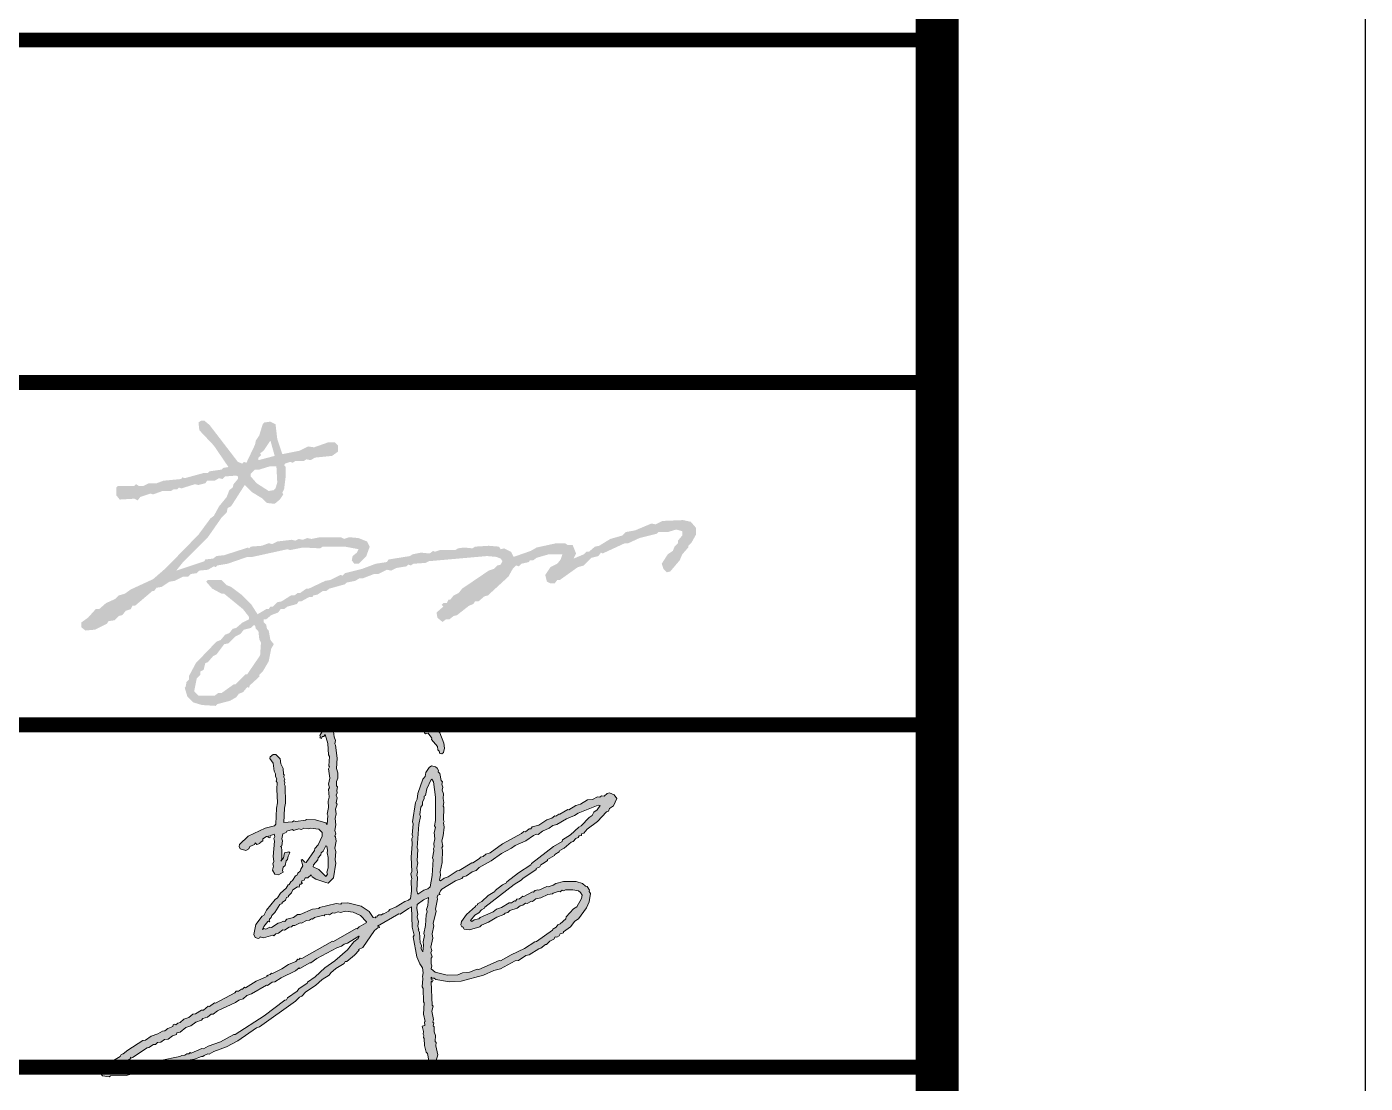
# Model space of a CAD drawing. Extents: x -518115 to 1124316, y -209821 to 1628073.
# Drawn here: x 833858 to 834639, y 924123 to 924740 of the extents above; entities that cross this region are included whole.
import ezdxf

# ---------------------------------------------------------------- set-up
doc = ezdxf.new("R2010")
doc.units = 0
doc.header["$LTSCALE"] = 1000
doc.header["$MEASUREMENT"] = 0
doc.layers.add('yichutu', color=7, linetype='Continuous', true_color=0xffffff, plot=False)
doc.layers.add('图框', color=140, linetype='Continuous')
doc.layers.add('签名', color=7, linetype='Continuous', lineweight=18)

# ---------------------------------------------------------------- blocks, each defined once
blk = doc.blocks.new('yct-841-594-84100-59399.9999999999-100-1000.0')
at = {"layer": 'yichutu', "color": 7, "true_color": 0xffffff}
blk.add_lwpolyline([(0, 0), (0, 59400), (84100, 59400), (84100, 0)], close=True, dxfattribs=at)
blk = doc.blocks.new('A$C72245D93')
at = {"layer": '签名'}
h = blk.add_hatch(color=2, dxfattribs=at)
h.dxf.hatch_style = 1
h.paths.add_polyline_path([(20378.69, -12145.34), (20378.69, -12143.84), (20380.19, -12142.34), (20379.69, -12141.34), (20381.69, -12139.84), (20385.69, -12133.84), (20388.19, -12142.84)], flags=16)
h.paths.add_polyline_path([(20374.19, -12154.84), (20374.19, -12153.34), (20376.69, -12150.84), (20379.19, -12150.84), (20385.69, -12148.84), (20389.19, -12148.84), (20389.69, -12158.34), (20388.69, -12161.84), (20387.69, -12162.84), (20384.69, -12163.34), (20377.69, -12158.84)], flags=16)
h.paths.add_polyline_path([(20341.19, -12280.34), (20342.69, -12272.84), (20344.69, -12270.84), (20344.69, -12268.84), (20346.69, -12267.84), (20347.69, -12263.84), (20349.19, -12263.34), (20352.19, -12259.84), (20354.19, -12258.84), (20358.69, -12252.84), (20361.19, -12252.34), (20365.19, -12248.34), (20368.19, -12246.84), (20370.19, -12244.34), (20374.19, -12243.34), (20375.69, -12241.84), (20376.69, -12241.84), (20377.19, -12243.84), (20378.69, -12245.34), (20379.19, -12249.84), (20380.19, -12251.84), (20379.69, -12259.34), (20372.19, -12270.34), (20371.19, -12270.34), (20365.19, -12276.34), (20364.19, -12276.34), (20357.19, -12281.34), (20355.19, -12281.34), (20353.19, -12282.84), (20343.69, -12282.84)], flags=16)
h.paths.add_polyline_path([(20336.19, -12277.84), (20335.69, -12278.34), (20337.19, -12283.34), (20340.69, -12286.84), (20345.69, -12288.34), (20353.69, -12288.84), (20354.69, -12287.84), (20362.19, -12285.84), (20365.69, -12283.84), (20367.19, -12281.84), (20369.69, -12280.84), (20372.19, -12277.84), (20373.19, -12278.34), (20373.69, -12276.84), (20379.19, -12271.84), (20379.19, -12270.84), (20381.19, -12268.84), (20384.69, -12262.84), (20386.19, -12255.34), (20387.69, -12252.84), (20385.69, -12250.34), (20384.69, -12244.84), (20383.69, -12243.84), (20383.19, -12241.34), (20381.69, -12239.84), (20381.69, -12238.34), (20383.19, -12238.34), (20386.19, -12235.84), (20390.19, -12234.34), (20391.69, -12232.34), (20393.69, -12232.34), (20395.69, -12230.84), (20401.19, -12229.34), (20402.19, -12227.84), (20403.69, -12227.84), (20408.19, -12225.34), (20410.19, -12225.34), (20410.69, -12224.34), (20413.19, -12223.84), (20416.19, -12221.84), (20418.19, -12221.84), (20420.19, -12220.34), (20429.19, -12217.84), (20430.19, -12216.84), (20435.19, -12215.84), (20437.69, -12214.34), (20439.69, -12214.34), (20446.19, -12211.84), (20448.69, -12211.84), (20453.69, -12209.34), (20456.19, -12209.84), (20459.19, -12208.34), (20465.19, -12207.34), (20466.19, -12206.34), (20467.69, -12206.84), (20469.19, -12205.84), (20476.19, -12205.34), (20478.19, -12204.34), (20512.19, -12201.34), (20517.69, -12201.84), (20520.19, -12202.84), (20521.19, -12204.34), (20520.19, -12206.34), (20518.19, -12206.84), (20516.19, -12208.84), (20513.19, -12209.84), (20497.69, -12220.34), (20495.69, -12222.84), (20492.69, -12224.34), (20490.69, -12226.84), (20489.69, -12226.84), (20488.69, -12228.84), (20486.69, -12228.84), (20485.69, -12229.84), (20486.69, -12230.84), (20482.69, -12234.34), (20483.19, -12237.34), (20486.19, -12239.84), (20488.19, -12238.34), (20490.19, -12238.34), (20492.69, -12236.34), (20494.69, -12235.84), (20501.69, -12230.34), (20504.19, -12229.34), (20505.19, -12227.84), (20507.19, -12227.84), (20510.69, -12224.84), (20512.69, -12224.34), (20524.69, -12213.34), (20527.19, -12208.84), (20529.19, -12206.84), (20530.69, -12207.34), (20532.19, -12205.84), (20536.69, -12204.84), (20537.19, -12203.84), (20539.19, -12203.84), (20541.19, -12202.34), (20548.19, -12200.34), (20556.19, -12200.34), (20555.19, -12203.34), (20553.19, -12205.84), (20549.19, -12207.84), (20546.19, -12212.34), (20547.19, -12216.34), (20549.19, -12217.34), (20551.69, -12217.34), (20553.19, -12215.34), (20554.69, -12215.34), (20565.19, -12207.84), (20568.69, -12206.84), (20573.19, -12202.34), (20577.19, -12201.34), (20578.69, -12199.34), (20579.69, -12199.84), (20592.69, -12193.84), (20594.69, -12193.84), (20601.19, -12190.84), (20611.19, -12188.34), (20612.19, -12187.34), (20617.69, -12187.34), (20622.69, -12185.84), (20626.19, -12186.84), (20626.19, -12189.34), (20623.69, -12192.34), (20623.69, -12193.84), (20621.69, -12195.84), (20620.69, -12198.34), (20617.69, -12200.34), (20614.19, -12205.84), (20615.19, -12208.84), (20617.19, -12210.84), (20619.19, -12210.34), (20624.69, -12203.84), (20626.19, -12200.34), (20629.69, -12196.34), (20629.69, -12195.34), (20631.69, -12193.34), (20634.19, -12188.84), (20634.19, -12184.84), (20631.19, -12181.34), (20626.69, -12180.34), (20614.69, -12180.84), (20610.69, -12182.84), (20608.19, -12182.34), (20598.69, -12186.34), (20593.19, -12187.34), (20591.19, -12189.34), (20584.19, -12191.34), (20577.69, -12195.34), (20575.19, -12195.84), (20571.69, -12198.84), (20570.19, -12198.84), (20568.69, -12200.34), (20562.69, -12202.84), (20564.19, -12199.84), (20562.19, -12194.84), (20559.19, -12194.84), (20557.69, -12193.84), (20552.69, -12193.84), (20541.19, -12196.34), (20537.69, -12198.34), (20527.69, -12201.84), (20526.19, -12198.84), (20522.19, -12196.84), (20520.19, -12197.34), (20519.19, -12195.84), (20513.19, -12195.34), (20505.19, -12195.84), (20503.69, -12196.84), (20498.69, -12196.34), (20495.19, -12196.84), (20493.69, -12197.84), (20484.69, -12197.84), (20481.69, -12198.84), (20480.69, -12198.34), (20478.69, -12199.84), (20473.69, -12199.34), (20468.69, -12200.34), (20467.19, -12201.34), (20454.69, -12203.34), (20453.69, -12204.84), (20447.19, -12205.84), (20439.19, -12208.84), (20429.19, -12211.34), (20427.69, -12212.84), (20426.69, -12212.34), (20420.69, -12215.34), (20417.69, -12215.84), (20408.19, -12220.34), (20406.69, -12220.34), (20403.19, -12222.84), (20401.69, -12222.84), (20399.69, -12224.34), (20397.69, -12224.34), (20392.19, -12227.84), (20389.69, -12228.34), (20387.19, -12230.84), (20385.69, -12230.84), (20384.69, -12232.34), (20383.19, -12232.34), (20378.19, -12235.34), (20374.69, -12229.84), (20368.69, -12223.84), (20362.69, -12219.34), (20360.19, -12218.34), (20357.19, -12215.34), (20349.19, -12215.34), (20348.19, -12216.34), (20351.69, -12220.34), (20357.19, -12223.34), (20358.69, -12223.34), (20369.69, -12232.34), (20373.19, -12236.84), (20373.19, -12238.34), (20369.19, -12240.34), (20365.69, -12243.34), (20363.69, -12243.84), (20361.69, -12246.34), (20359.19, -12247.34), (20356.69, -12250.34), (20354.19, -12251.34), (20342.19, -12263.84), (20338.19, -12271.34), (20338.19, -12273.34), (20336.69, -12274.84)])
h.paths.add_polyline_path([(20275.69, -12239.84), (20275.19, -12240.34), (20275.19, -12242.84), (20277.69, -12244.84), (20283.19, -12244.34), (20290.19, -12240.84), (20291.19, -12239.34), (20294.69, -12238.84), (20297.19, -12236.34), (20299.19, -12235.84), (20301.19, -12233.34), (20304.19, -12232.34), (20305.19, -12230.34), (20306.69, -12230.34), (20316.69, -12221.84), (20317.69, -12221.84), (20319.19, -12219.84), (20322.19, -12219.34), (20326.69, -12216.34), (20329.69, -12215.84), (20334.69, -12213.34), (20337.69, -12213.34), (20339.19, -12211.84), (20342.69, -12211.34), (20344.19, -12209.84), (20349.19, -12209.34), (20352.69, -12207.34), (20353.69, -12207.84), (20354.69, -12206.84), (20360.69, -12205.84), (20372.19, -12201.84), (20375.19, -12201.84), (20395.69, -12197.34), (20397.19, -12197.84), (20404.69, -12196.34), (20414.69, -12196.84), (20416.19, -12195.84), (20429.19, -12195.84), (20437.19, -12197.34), (20436.19, -12199.34), (20433.69, -12201.34), (20433.19, -12203.84), (20434.69, -12205.84), (20437.19, -12205.84), (20441.69, -12201.34), (20443.69, -12195.84), (20442.19, -12192.84), (20437.19, -12190.84), (20431.69, -12190.34), (20428.69, -12191.34), (20426.69, -12190.34), (20414.69, -12190.34), (20409.69, -12191.34), (20407.19, -12190.84), (20404.69, -12191.84), (20402.19, -12191.34), (20400.19, -12192.34), (20398.19, -12191.84), (20389.69, -12192.84), (20386.69, -12194.34), (20384.69, -12193.84), (20380.69, -12195.34), (20374.19, -12195.84), (20373.19, -12196.84), (20372.69, -12196.34), (20358.69, -12200.84), (20354.19, -12201.34), (20352.19, -12202.84), (20347.69, -12203.34), (20347.19, -12204.34), (20330.69, -12209.84), (20334.69, -12204.84), (20349.19, -12190.34), (20357.19, -12178.84), (20360.19, -12175.84), (20360.69, -12173.34), (20362.69, -12172.34), (20370.69, -12159.84), (20374.69, -12163.84), (20381.19, -12167.84), (20383.69, -12170.34), (20388.19, -12170.84), (20391.19, -12168.34), (20393.19, -12165.34), (20392.69, -12164.34), (20393.69, -12162.34), (20394.69, -12154.34), (20394.69, -12149.34), (20393.69, -12148.34), (20394.19, -12147.34), (20397.19, -12146.34), (20398.69, -12146.84), (20400.19, -12145.84), (20405.19, -12145.84), (20406.69, -12144.84), (20409.19, -12145.34), (20411.69, -12143.84), (20421.69, -12142.84), (20425.19, -12140.34), (20425.19, -12136.84), (20423.19, -12134.84), (20419.69, -12134.84), (20411.19, -12137.84), (20407.69, -12137.34), (20402.69, -12139.84), (20392.69, -12141.84), (20389.69, -12132.84), (20388.69, -12124.34), (20385.69, -12122.84), (20382.19, -12123.34), (20381.19, -12124.34), (20379.19, -12130.84), (20377.19, -12133.84), (20376.69, -12136.34), (20371.69, -12146.84), (20370.19, -12146.34), (20369.19, -12147.34), (20366.69, -12146.34), (20350.19, -12124.84), (20347.19, -12122.34), (20345.19, -12122.34), (20343.69, -12123.34), (20344.19, -12127.84), (20352.69, -12136.84), (20361.19, -12149.34), (20358.19, -12149.84), (20357.19, -12150.84), (20350.19, -12151.84), (20349.19, -12152.84), (20346.69, -12152.84), (20335.69, -12155.84), (20334.19, -12155.34), (20333.69, -12156.34), (20323.19, -12157.34), (20319.19, -12158.84), (20314.69, -12158.84), (20311.69, -12160.34), (20308.69, -12160.34), (20307.19, -12159.34), (20306.19, -12160.34), (20296.69, -12160.34), (20295.69, -12161.34), (20295.69, -12165.84), (20297.69, -12168.34), (20306.19, -12167.84), (20308.19, -12168.84), (20309.69, -12166.84), (20315.69, -12164.84), (20317.19, -12165.34), (20322.69, -12163.34), (20327.69, -12163.34), (20329.19, -12162.34), (20331.19, -12162.34), (20332.19, -12161.34), (20333.69, -12161.84), (20341.69, -12159.34), (20343.69, -12159.84), (20347.69, -12158.84), (20348.69, -12157.34), (20353.19, -12157.34), (20355.69, -12155.84), (20357.69, -12156.34), (20359.19, -12154.84), (20365.69, -12154.34), (20366.69, -12154.84), (20366.69, -12156.34), (20364.19, -12159.34), (20363.69, -12161.34), (20361.69, -12162.84), (20360.19, -12166.84), (20355.69, -12172.34), (20352.69, -12177.84), (20350.69, -12179.34), (20343.69, -12188.84), (20324.69, -12208.34), (20317.19, -12214.84), (20304.19, -12220.84), (20300.69, -12223.34), (20297.19, -12224.34), (20295.19, -12226.34), (20289.69, -12228.84), (20285.69, -12232.34), (20283.69, -12232.34), (20279.19, -12237.34)])
h = blk.add_hatch(color=2, dxfattribs=at)
h.paths.add_polyline_path([(20423.23, -12364.96), (20423.83, -12363.55), (20423.3, -12361.61), (20423.97, -12358.38), (20423.52, -12354.61), (20424.06, -12351.96), (20423.72, -12349.14), (20424.62, -12346.26), (20424.15, -12345.55), (20424.75, -12342.61), (20424.17, -12340.96), (20424.77, -12339.55), (20424.42, -12338.26), (20424.84, -12336.2), (20424.37, -12335.49), (20424.27, -12333.02), (20424.98, -12331.02), (20425, -12327.96), (20424.31, -12325.37), (20424.63, -12319.31), (20423.72, -12311.78), (20423.26, -12311.07), (20423.68, -12309.01), (20422.87, -12307.01), (20422.3, -12302.3), (20421.6, -12301.23), (20420.13, -12300.93), (20419.9, -12300.58), (20418.72, -12300.34), (20417.6, -12301.33), (20417.3, -12302.8), (20416.29, -12303.21), (20414.46, -12306.2), (20414.92, -12306.91), (20414.51, -12307.44), (20415.62, -12307.97), (20415.86, -12306.8), (20416.81, -12306.68), (20417.64, -12305.63), (20419.32, -12310.87), (20419.52, -12317.35), (20420.22, -12318.41), (20419.72, -12323.82), (20420.19, -12324.53), (20419.66, -12325.64), (20420.39, -12331), (20419.67, -12334.53), (20420.13, -12336.76), (20419.66, -12337.59), (20419.93, -12342.23), (20419.45, -12344.59), (20419.6, -12348.29), (20418.82, -12352.11), (20419.29, -12352.82), (20418.79, -12358.23), (20418.09, -12357.17), (20412.04, -12355.32), (20406.86, -12355.17), (20406.15, -12355.64), (20400.5, -12356.32), (20399.33, -12356.08), (20398.62, -12356.55), (20393.62, -12357.05), (20393.83, -12348.52), (20394.44, -12345.58), (20394.37, -12335.46), (20393.9, -12334.75), (20394.14, -12333.58), (20393.73, -12332.58), (20394.21, -12331.75), (20393.57, -12330.4), (20393.81, -12329.22), (20393.28, -12328.81), (20393.06, -12325.39), (20391.78, -12322.68), (20391.44, -12319.86), (20388.93, -12317.2), (20387.4, -12317.19), (20385.57, -12318.65), (20385.38, -12319.53), (20387.25, -12322.37), (20387.82, -12327.08), (20388.75, -12328.49), (20388.75, -12330.02), (20389.39, -12331.38), (20389.09, -12332.85), (20389.55, -12333.56), (20389.36, -12337.5), (20389.85, -12345.56), (20389.24, -12348.5), (20388.85, -12357.91), (20388.02, -12358.97), (20382.54, -12360.29), (20372.69, -12365.01), (20367.72, -12369.81), (20367.48, -12370.99), (20368.12, -12372.34), (20371.3, -12373.3), (20373.01, -12372.42), (20373.6, -12371.01), (20376.31, -12369.73), (20376.79, -12368.91), (20377.84, -12369.74), (20379.49, -12369.16), (20379.62, -12368.57), (20381.33, -12367.7), (20381.27, -12366.46), (20383.4, -12365.06), (20384.63, -12365.01), (20384.22, -12365.54), (20385.04, -12366.01), (20385.75, -12365.54), (20385.28, -12364.84), (20387.93, -12363.85), (20388.28, -12365.14), (20387.75, -12366.26), (20388.03, -12367.85), (20387.4, -12376.91), (20387.74, -12379.73), (20387.14, -12381.14), (20387.49, -12382.44), (20387.01, -12384.79), (20388.35, -12387.21), (20390.41, -12387.63), (20393.18, -12386.05), (20392.77, -12385.05), (20393.19, -12383), (20394.32, -12382), (20394.86, -12379.36), (20395.63, -12378.59), (20396.05, -12376.54), (20397.06, -12374.6), (20396.53, -12374.19), (20394, -12374.59), (20393.4, -12377.52), (20391.74, -12379.63), (20392.28, -12378.52), (20392.42, -12373.34), (20392.19, -12371.46), (20391.66, -12371.04), (20392.37, -12370.58), (20392.68, -12367.58), (20392.27, -12366.58), (20392.88, -12363.64), (20394.88, -12362.82), (20395.36, -12362), (20398.6, -12361.13), (20399.12, -12361.55), (20402.36, -12360.68), (20403.83, -12360.98), (20405.19, -12360.34), (20408.19, -12360.65), (20408.9, -12360.18), (20413.95, -12360.92), (20416, -12362.87), (20415.88, -12364.98), (20413.61, -12370.03), (20411.66, -12372.08), (20411.42, -12373.26), (20406.62, -12380.24), (20405.74, -12380.06), (20404.22, -12378.52), (20403.57, -12378.69), (20404.67, -12382.29), (20403.37, -12384.16), (20403.13, -12385.34), (20401.65, -12386.57), (20401.05, -12387.98), (20400.41, -12388.15), (20398.63, -12390.85), (20397.57, -12391.55), (20396.62, -12393.19), (20395.97, -12393.36), (20394.96, -12395.3), (20391.59, -12398.28), (20389.81, -12400.98), (20388.4, -12401.92), (20383.42, -12408.25), (20381.88, -12411.3), (20380.88, -12411.71), (20377.15, -12416.45), (20375.94, -12422.33), (20376.81, -12424.04), (20378.52, -12424.7), (20379.52, -12424.29), (20379.64, -12423.7), (20381.64, -12424.42), (20387.18, -12422.8), (20387.7, -12423.21), (20388.89, -12421.92), (20390.48, -12421.64), (20393.02, -12419.71), (20393.9, -12419.89), (20396.73, -12418.02), (20397.97, -12417.97), (20398.73, -12417.21), (20399.97, -12417.15), (20403.04, -12415.64), (20403.92, -12415.82), (20406.69, -12414.24), (20408.58, -12414.02), (20409.64, -12413.32), (20410.23, -12413.44), (20411.35, -12412.44), (20416.18, -12411.29), (20417.06, -12411.47), (20417.48, -12410.94), (20419.42, -12410.42), (20420.24, -12410.9), (20422.01, -12409.73), (20423.19, -12409.97), (20425.19, -12409.16), (20426.66, -12409.46), (20429.55, -12408.82), (20434.02, -12409.43), (20438.24, -12411.22), (20441.75, -12415), (20441.63, -12415.59), (20437.5, -12417.81), (20436.32, -12419.1), (20435.73, -12418.97), (20422.58, -12426.38), (20421.99, -12426.26), (20404, -12436.35), (20403.11, -12436.17), (20402.35, -12436.93), (20401.76, -12436.81), (20400.57, -12438.1), (20396.21, -12439.96), (20392.32, -12442.53), (20386.89, -12445.09), (20386.3, -12444.97), (20385.53, -12445.74), (20384.24, -12446.08), (20384.12, -12446.67), (20383.59, -12446.26), (20383.12, -12447.08), (20377.4, -12449.58), (20371.08, -12453.49), (20370.55, -12453.08), (20369.37, -12454.36), (20368.78, -12454.24), (20367.01, -12455.41), (20365.78, -12455.46), (20364.95, -12456.52), (20353.62, -12462.47), (20353.03, -12462.35), (20350.14, -12464.51), (20349.26, -12464.33), (20346.66, -12466.55), (20345.42, -12466.6), (20341.94, -12468.65), (20340.35, -12468.93), (20338.11, -12470.92), (20335.16, -12471.85), (20332.92, -12473.84), (20331.62, -12474.18), (20330.5, -12475.18), (20329.68, -12474.7), (20328.97, -12475.17), (20328.79, -12476.05), (20325.78, -12477.27), (20323.95, -12478.74), (20322.71, -12478.79), (20319.94, -12480.36), (20315.99, -12481.7), (20312.74, -12484.09), (20311.15, -12484.38), (20302.36, -12489.93), (20299.76, -12492.15), (20298.47, -12492.5), (20297.93, -12493.61), (20294.09, -12495.89), (20293.15, -12496), (20292.2, -12497.64), (20291.62, -12497.52), (20290.67, -12499.17), (20287.06, -12501.8), (20286.64, -12503.85), (20287.64, -12504.98), (20291.52, -12505.47), (20292.23, -12505), (20301.46, -12504.75), (20307.3, -12503.19), (20311, -12503.03), (20314.66, -12501.64), (20315.83, -12501.88), (20323.55, -12500.09), (20326.32, -12500.05), (20328.38, -12498.94), (20333.5, -12497.85), (20338.87, -12495.58), (20341.4, -12495.18), (20345.41, -12493.55), (20346.29, -12493.73), (20347.06, -12492.97), (20349.07, -12492.16), (20349.95, -12492.34), (20352.72, -12490.76), (20360.03, -12487.97), (20366.58, -12484.42), (20377.62, -12476.88), (20379.27, -12476.3), (20400.4, -12461.34), (20402.71, -12459.06), (20404.06, -12458.42), (20406.43, -12455.84), (20412.1, -12452.1), (20415.88, -12448.59), (20420.07, -12446.08), (20420.96, -12444.73), (20423.91, -12442.27), (20428.81, -12439.3), (20429.34, -12438.18), (20430.29, -12438.07), (20434.72, -12434.38), (20437.44, -12431.57), (20437.2, -12431.22), (20439.62, -12429.88), (20446.55, -12419.97), (20448.39, -12418.51), (20449.33, -12418.39), (20449.15, -12417.75), (20448.27, -12417.56), (20460.78, -12410.33), (20461.37, -12410.45), (20466.33, -12407.18), (20468.04, -12406.31), (20468.39, -12418.02), (20469.55, -12422.85), (20469.07, -12423.67), (20471.25, -12435.45), (20472.88, -12439.45), (20474.51, -12441.93), (20474.85, -12444.76), (20474.43, -12446.82), (20474.78, -12448.11), (20474.4, -12452.93), (20474.81, -12453.94), (20475.06, -12461.65), (20475.53, -12462.35), (20475.09, -12469), (20476.07, -12473.18), (20475.71, -12473.42), (20475.88, -12475.59), (20474.29, -12475.88), (20475.15, -12479.12), (20474.85, -12480.59), (20475.32, -12481.3), (20475.08, -12482.47), (20475.55, -12483.18), (20475.64, -12487.18), (20476.68, -12491.07), (20477.45, -12491.84), (20478.13, -12495.96), (20480.54, -12497.68), (20482.43, -12495.92), (20483.38, -12492.75), (20482.35, -12487.33), (20482.42, -12485.51), (20481.95, -12484.8), (20482.03, -12481.45), (20481.27, -12479.15), (20481.23, -12476.38), (20480.76, -12475.68), (20481.06, -12474.21), (20480.59, -12473.5), (20480.9, -12472.03), (20480.04, -12467.26), (20480.64, -12464.32), (20480.17, -12463.61), (20479.59, -12450.02), (20479.71, -12449.43), (20480.18, -12450.14), (20480.71, -12449.02), (20479.6, -12448.49), (20479.55, -12447.25), (20480.01, -12447.96), (20481.25, -12447.91), (20482.3, -12448.74), (20490.3, -12450.07), (20497.13, -12449.63), (20510.09, -12446.17), (20516.16, -12443.43), (20520.05, -12442.39), (20528.66, -12437.73), (20530.55, -12437.5), (20534.8, -12434.7), (20536.74, -12434.18), (20542.35, -12430.73), (20543.64, -12430.39), (20546.24, -12428.16), (20546.83, -12428.28), (20548.78, -12426.23), (20551.14, -12425.19), (20552.03, -12423.84), (20552.91, -12424.02), (20554.33, -12423.08), (20554.86, -12421.97), (20556.81, -12421.45), (20556.93, -12420.86), (20560.88, -12418), (20563.43, -12414.54), (20565.55, -12413.14), (20570.23, -12406.75), (20571.84, -12403.4), (20572.57, -12398.34), (20571.87, -12397.28), (20572.05, -12396.4), (20570.65, -12394.27), (20569.76, -12394.09), (20567.95, -12392.5), (20564.19, -12391.42), (20556.83, -12391.44), (20552.3, -12392.66), (20550.88, -12393.59), (20547.93, -12394.52), (20547.05, -12394.34), (20542.34, -12396.43), (20541.45, -12396.25), (20540.39, -12396.95), (20540.16, -12396.6), (20539.33, -12397.65), (20538.74, -12397.53), (20533.61, -12400.15), (20533.02, -12400.03), (20531.19, -12401.5), (20529.6, -12401.78), (20528.77, -12402.84), (20528.18, -12402.72), (20526.41, -12403.88), (20525.18, -12403.94), (20520.63, -12406.68), (20517.69, -12407.61), (20515.86, -12409.07), (20508.13, -12412.38), (20507.37, -12413.15), (20504.77, -12413.84), (20503.36, -12414.77), (20502.53, -12414.3), (20505.02, -12411.13), (20507.44, -12409.79), (20509.04, -12407.98), (20510.75, -12407.1), (20510.87, -12406.51), (20528, -12393.18), (20532.19, -12390.67), (20533.01, -12389.62), (20540.81, -12384.48), (20540.93, -12383.89), (20542.99, -12382.78), (20543.53, -12381.67), (20545.59, -12380.56), (20547.42, -12379.1), (20547.54, -12378.51), (20551.67, -12376.3), (20551.79, -12375.71), (20554.27, -12374.07), (20554.75, -12373.25), (20557.16, -12371.91), (20561.24, -12368.46), (20562.54, -12368.11), (20564.13, -12366.3), (20565.49, -12365.66), (20565.97, -12364.83), (20567.26, -12364.49), (20567.44, -12363.61), (20568.74, -12363.26), (20570.75, -12360.91), (20576.6, -12356.3), (20582.04, -12350.67), (20583.04, -12350.27), (20583.64, -12348.86), (20586.11, -12347.22), (20587.9, -12342.99), (20586.5, -12340.87), (20583.68, -12339.68), (20582.38, -12340.03), (20580.55, -12341.49), (20579.02, -12341.48), (20577.96, -12342.18), (20576.79, -12341.94), (20573.72, -12343.46), (20570.89, -12343.79), (20566.7, -12346.3), (20564.11, -12347), (20559.92, -12349.51), (20559.33, -12349.39), (20554.79, -12352.13), (20554.2, -12352.01), (20552.43, -12353.18), (20551.84, -12353.06), (20550.01, -12354.52), (20547.07, -12355.45), (20542.46, -12358.48), (20538.57, -12359.52), (20537.75, -12360.58), (20536.8, -12360.69), (20534.62, -12362.39), (20533.74, -12362.21), (20532.26, -12363.43), (20521.23, -12369.44), (20514.02, -12374.7), (20511.43, -12375.39), (20509.9, -12376.92), (20508.31, -12377.2), (20507.83, -12378.02), (20503.93, -12380.59), (20503.35, -12380.47), (20495.97, -12385.08), (20494.73, -12385.14), (20489.42, -12388.64), (20487.12, -12389.4), (20484.94, -12391.09), (20484.41, -12390.68), (20485.01, -12387.74), (20484.79, -12385.85), (20485.93, -12380.27), (20486.2, -12372.98), (20485.86, -12371.68), (20486.33, -12370.86), (20485.76, -12367.68), (20486.66, -12364.8), (20487.09, -12359.68), (20486.69, -12357.15), (20487.17, -12356.33), (20486.7, -12355.62), (20487.03, -12348.03), (20486.56, -12347.33), (20486.99, -12345.27), (20486.53, -12343.03), (20486.77, -12340.32), (20486.02, -12338.03), (20486.38, -12336.26), (20485.8, -12334.61), (20486.1, -12333.14), (20485.34, -12332.38), (20484.66, -12328.25), (20483.6, -12327.42), (20483.78, -12326.54), (20483.14, -12325.19), (20482.09, -12324.36), (20479.74, -12323.88), (20478.32, -12324.81), (20476.48, -12327.8), (20476, -12330.15), (20474.76, -12331.74), (20471.83, -12340.02), (20471.46, -12343.31), (20470.45, -12345.25), (20468.75, -12356.53), (20469.1, -12357.83), (20468.42, -12364.12), (20468.83, -12365.12), (20468.29, -12366.24), (20468.51, -12369.65), (20467.89, -12377.18), (20468.32, -12385.54), (20467.72, -12386.95), (20468.35, -12389.83), (20467.88, -12390.65), (20468.08, -12397.13), (20467.53, -12401.3), (20466.41, -12402.3), (20464.11, -12403.05), (20459.15, -12406.32), (20455.5, -12407.72), (20454.67, -12408.77), (20451.9, -12410.35), (20451.31, -12410.23), (20450.54, -12410.99), (20449.01, -12410.98), (20447.95, -12411.68), (20447.83, -12412.27), (20447.24, -12412.15), (20446.83, -12412.67), (20445.65, -12412.43), (20443.31, -12408.89), (20438.74, -12405.81), (20430.87, -12403.89), (20427.16, -12404.05), (20426.74, -12404.57), (20424.04, -12404.33), (20414.38, -12406.63), (20413.96, -12407.16), (20410.2, -12407.61), (20403.12, -12410.76), (20401.59, -12410.75), (20399.11, -12412.38), (20395.22, -12413.42), (20394.04, -12414.71), (20393.16, -12414.53), (20391.74, -12415.47), (20390.15, -12415.75), (20386.26, -12418.32), (20385.37, -12418.14), (20383.02, -12419.19), (20381.84, -12418.95), (20381.13, -12419.41), (20381.79, -12417.71), (20384.21, -12414.84), (20385.39, -12415.08), (20384.92, -12414.37), (20385.1, -12413.49), (20386.23, -12412.5), (20386.47, -12411.32), (20388.36, -12409.57), (20391.15, -12404.93), (20392.5, -12404.29), (20392.62, -12403.7), (20394.45, -12402.24), (20395.05, -12400.83), (20396.35, -12400.48), (20396.17, -12399.84), (20398.06, -12398.08), (20398.72, -12396.38), (20401.55, -12394.51), (20402.43, -12394.69), (20402.8, -12392.93), (20403.38, -12393.05), (20404.45, -12392.35), (20403.92, -12391.93), (20404.1, -12391.05), (20405.39, -12390.7), (20405.99, -12389.29), (20407.52, -12389.3), (20409.41, -12387.55), (20410.11, -12388.61), (20412.28, -12389.97), (20417.98, -12392.06), (20419.45, -12392.36), (20422.52, -12389.32), (20423.98, -12380.73), (20423.46, -12378.79), (20423.83, -12373.97), (20423.31, -12372.02), (20424.16, -12367.91), (20423.76, -12365.38)])
h.paths.add_polyline_path([(20418.67, -12370.76), (20419.07, -12373.3), (20418.77, -12374.77), (20419.46, -12377.36), (20419.43, -12383.48), (20418.6, -12386.06), (20419, -12387.06), (20418.11, -12388.41), (20414.01, -12384.51), (20410.67, -12382.9), (20410.91, -12381.73), (20413.34, -12378.86), (20413.58, -12377.68), (20415.18, -12375.87), (20415.42, -12374.69), (20416.54, -12373.7), (20418.08, -12370.64)], flags=16)
h.paths.add_polyline_path([(20472.39, -12358.2), (20473.35, -12353.5), (20473.01, -12352.2), (20473.56, -12348.03), (20474.45, -12346.68), (20474.51, -12344.85), (20475.46, -12343.21), (20475.47, -12341.68), (20476.18, -12341.21), (20476.96, -12337.39), (20479.87, -12331.34), (20480.87, -12333.29), (20482.12, -12342.13), (20482.05, -12355.89), (20481.45, -12358.83), (20482.15, -12359.89), (20481.25, -12362.77), (20481.7, -12366.54), (20481.16, -12369.19), (20481.33, -12371.36), (20480.85, -12372.18), (20481.2, -12373.48), (20480.36, -12377.6), (20480.76, -12378.6), (20480.07, -12387.95), (20479.04, -12394.47), (20477.56, -12395.7), (20475.26, -12396.46), (20471.72, -12398.79), (20471.2, -12396.85), (20471.59, -12388.97), (20471.19, -12387.96), (20471.61, -12385.91), (20471.15, -12383.67), (20471.81, -12380.44), (20471.4, -12379.43), (20471.85, -12372.79), (20471.44, -12371.79)], flags=16)
h.paths.add_polyline_path([(20437.3, -12423.28), (20437.6, -12423.34), (20437, -12424.75), (20434.46, -12426.68), (20430.73, -12431.42), (20423.29, -12437.86), (20417.56, -12441.89), (20411.89, -12447.16), (20407.28, -12450.2), (20407.16, -12450.78), (20402.2, -12454.05), (20401.31, -12455.4), (20395.59, -12459.43), (20395.05, -12460.55), (20394.11, -12460.66), (20382.12, -12469.84), (20365.18, -12480.76), (20364.24, -12480.87), (20356.63, -12485.13), (20349.38, -12487.63), (20346.61, -12489.2), (20345.73, -12489.02), (20339.36, -12491.7), (20338.83, -12491.28), (20338.06, -12492.04), (20336.83, -12492.1), (20335.77, -12492.8), (20333.88, -12493.02), (20332.82, -12493.72), (20321.34, -12495.96), (20315.8, -12497.58), (20314.92, -12497.4), (20312.62, -12498.16), (20312.38, -12497.8), (20310.97, -12498.74), (20308.56, -12498.55), (20306.61, -12499.07), (20305.84, -12499.83), (20304.67, -12499.59), (20301.13, -12500.39), (20297.49, -12500.26), (20297.79, -12498.79), (20304.1, -12494.88), (20303.99, -12493.94), (20305.16, -12494.18), (20313.66, -12488.57), (20314.61, -12488.46), (20317.44, -12486.59), (20318.67, -12486.54), (20319.8, -12485.54), (20321.68, -12485.31), (20323.87, -12483.62), (20326.04, -12483.45), (20328.58, -12481.52), (20330.88, -12480.77), (20331.06, -12479.89), (20333.01, -12479.37), (20336.31, -12476.68), (20339.26, -12475.75), (20342.15, -12473.59), (20345.45, -12472.43), (20346.28, -12471.37), (20348.88, -12470.68), (20351.06, -12468.98), (20352.3, -12468.93), (20354.84, -12467), (20365.33, -12462.11), (20367.16, -12460.65), (20369.76, -12459.96), (20372, -12457.97), (20374.65, -12456.98), (20383.33, -12452.02), (20383.91, -12452.14), (20386.75, -12450.27), (20388.34, -12449.99), (20391.88, -12447.65), (20400.37, -12443.57), (20402.56, -12441.88), (20402.79, -12442.23), (20408.69, -12438.85), (20409.28, -12438.97), (20412.88, -12436.34), (20424.56, -12430.16), (20427.21, -12429.17), (20428.69, -12427.94), (20430.63, -12427.42)], flags=16)
h.paths.add_polyline_path([(20471.4, -12404.85), (20475, -12402.22), (20477.71, -12400.94), (20478.07, -12400.71), (20477.69, -12405.53), (20476.91, -12407.82), (20477.26, -12409.12), (20476.61, -12410.82), (20476.22, -12417.17), (20475.26, -12421.87), (20475.66, -12422.88), (20474.88, -12426.7), (20475.11, -12428.58), (20474.62, -12432.46), (20473.74, -12430.75), (20473.87, -12428.63), (20473.23, -12427.28), (20472.67, -12421.04), (20472.03, -12419.68), (20472.39, -12419.45), (20471.87, -12417.5), (20472.11, -12414.8), (20471.42, -12412.21), (20471.78, -12410.44), (20471.21, -12407.26)], flags=16)
h.paths.add_polyline_path([(20483.54, -12399.38), (20484.84, -12399.03), (20484.31, -12398.62), (20484.97, -12396.92), (20485.8, -12395.86), (20493.82, -12391.08), (20497.48, -12389.68), (20498.31, -12388.63), (20500.25, -12388.11), (20503.5, -12385.71), (20505.8, -12384.96), (20507.69, -12383.2), (20514.59, -12379.41), (20520.67, -12375.14), (20526.51, -12372.05), (20528.7, -12370.36), (20534.77, -12367.62), (20539.37, -12364.59), (20541.08, -12363.71), (20541.97, -12363.89), (20544.5, -12361.96), (20548.51, -12360.34), (20550.7, -12358.64), (20552.94, -12358.18), (20558.54, -12354.74), (20563.2, -12352.94), (20565.32, -12351.53), (20577, -12346.88), (20578.17, -12347.12), (20576.45, -12349.53), (20574.62, -12350.99), (20573.61, -12352.93), (20571.84, -12354.1), (20567.17, -12358.96), (20565.81, -12359.6), (20560.91, -12364.1), (20556.31, -12367.14), (20556.12, -12368.02), (20550.93, -12370.94), (20538.18, -12380.88), (20537.7, -12381.7), (20530.62, -12386.37), (20523.71, -12391.69), (20523.59, -12392.28), (20521.23, -12393.33), (20516.86, -12396.72), (20516.74, -12397.31), (20512.9, -12399.58), (20509.12, -12403.09), (20506.7, -12404.44), (20506.58, -12405.02), (20505.58, -12405.43), (20505.46, -12406.02), (20500.2, -12410.76), (20497.24, -12414.74), (20496.82, -12416.8), (20497.52, -12417.86), (20498.1, -12417.98), (20498.74, -12419.34), (20502.04, -12419.71), (20507.93, -12417.86), (20509.05, -12416.86), (20513.06, -12415.23), (20517.96, -12412.26), (20521.97, -12410.63), (20522.74, -12409.87), (20524.33, -12409.58), (20525.51, -12408.29), (20529.75, -12407.02), (20531.58, -12405.56), (20533.17, -12405.27), (20534.65, -12404.04), (20535.53, -12404.22), (20538.24, -12402.94), (20538.83, -12403.06), (20540.66, -12401.6), (20543.55, -12400.97), (20547.62, -12399.05), (20550.44, -12398.71), (20550.86, -12398.18), (20553.8, -12397.25), (20554.98, -12397.49), (20556.1, -12396.5), (20556.92, -12396.97), (20557.99, -12396.27), (20562.28, -12396.23), (20565.51, -12396.9), (20566.86, -12397.79), (20567.74, -12399.5), (20567.38, -12401.26), (20564.53, -12406.19), (20562.76, -12407.36), (20558.44, -12411.98), (20558.2, -12413.16), (20554.83, -12416.14), (20553.47, -12416.78), (20552.59, -12418.13), (20550.52, -12419.24), (20550.4, -12419.83), (20541.07, -12426.49), (20540.13, -12426.6), (20534.11, -12430.57), (20526.33, -12434.18), (20520.07, -12437.8), (20519.19, -12437.62), (20507.4, -12442.86), (20506.52, -12442.68), (20501.86, -12444.48), (20497.8, -12444.87), (20495.14, -12445.86), (20488.97, -12446.12), (20481.97, -12444.38), (20479.63, -12442.37), (20479.99, -12440.61), (20479.58, -12439.6), (20479.66, -12436.25), (20480.13, -12435.43), (20479.38, -12433.13), (20479.97, -12431.72), (20479.45, -12429.78), (20480.54, -12424.49), (20480.14, -12421.96), (20481.1, -12417.25), (20480.76, -12415.96), (20482.56, -12408.67), (20482.15, -12407.67), (20483.36, -12401.79), (20483.01, -12400.5)], flags=16)
blk.add_hatch(color=2, dxfattribs=at).paths.add_polyline_path([(20478.91, -12301.04), (20477.84, -12301.74), (20477.66, -12302.63), (20476.01, -12303.21), (20475.71, -12304.68), (20476.24, -12305.09), (20477.83, -12304.8), (20479.99, -12307.7), (20479.81, -12308.58), (20483.26, -12312.66), (20483.49, -12314.54), (20484.25, -12315.31), (20484.6, -12316.6), (20485.77, -12316.84), (20486.83, -12316.14), (20487.38, -12313.5), (20487.04, -12310.67), (20484.6, -12304.66), (20481.84, -12301.65)])
at = {"layer": '图框'}
blk.add_lwpolyline([(0, 0), (21025, 0), (21025, -14850), (0, -14850)], close=True, dxfattribs=at)
blk.add_lwpolyline([(0, 0), (21025, 0), (21025, -14850), (0, -14850)], close=True, dxfattribs=at)
at = {"layer": '图框', "const_width": 25}
blk.add_lwpolyline([(20775, -14600), (20775, -250), (625, -250), (625, -14600)], close=True, dxfattribs=at)
at = {"layer": '图框', "const_width": 8.75}
for points in [[(19026.23, -11899.92), (20776.23, -11899.92)], [(19026.23, -12099.92), (20776.23, -12099.92)], [(19026.23, -12299.92), (20776.23, -12299.92)], [(19026.23, -12499.92), (20776.23, -12499.92)]]:
    blk.add_lwpolyline(points, dxfattribs=at)
at = {"layer": '签名', "color": 2, "elevation": 3004800}
for points in [[(20420.13, -12300.93), (20419.9, -12300.58), (20418.72, -12300.34), (20417.6, -12301.33), (20417.3, -12302.8), (20416.29, -12303.21), (20414.46, -12306.2), (20414.92, -12306.91), (20414.51, -12307.44), (20415.62, -12307.97), (20415.86, -12306.8), (20416.81, -12306.68), (20417.64, -12305.63), (20419.32, -12310.87), (20419.52, -12317.35), (20420.22, -12318.41), (20419.72, -12323.82), (20420.19, -12324.53), (20419.66, -12325.64), (20420.39, -12331), (20419.67, -12334.53), (20420.13, -12336.76), (20419.66, -12337.59), (20419.93, -12342.23), (20419.45, -12344.59), (20419.6, -12348.29), (20418.82, -12352.11), (20419.29, -12352.82), (20418.79, -12358.23), (20418.09, -12357.17), (20412.04, -12355.32), (20406.86, -12355.17), (20406.15, -12355.64), (20400.5, -12356.32), (20399.33, -12356.08), (20398.62, -12356.55), (20393.62, -12357.05), (20393.83, -12348.52), (20394.44, -12345.58), (20394.37, -12335.46), (20393.9, -12334.75), (20394.14, -12333.58), (20393.73, -12332.58), (20394.21, -12331.75), (20393.57, -12330.4), (20393.81, -12329.22), (20393.28, -12328.81), (20393.06, -12325.39), (20391.78, -12322.68), (20391.44, -12319.86), (20388.93, -12317.2), (20387.4, -12317.19), (20385.57, -12318.65), (20385.38, -12319.53), (20387.25, -12322.37), (20387.82, -12327.08), (20388.75, -12328.49), (20388.75, -12330.02), (20389.39, -12331.38), (20389.09, -12332.85), (20389.55, -12333.56), (20389.36, -12337.5), (20389.85, -12345.56), (20389.24, -12348.5), (20388.85, -12357.91), (20388.02, -12358.97), (20382.54, -12360.29), (20372.69, -12365.01), (20367.72, -12369.81), (20367.48, -12370.99), (20368.12, -12372.34), (20371.3, -12373.3), (20373.01, -12372.42), (20373.6, -12371.01), (20376.31, -12369.73), (20376.79, -12368.91), (20377.84, -12369.74), (20379.49, -12369.16), (20379.62, -12368.57), (20381.33, -12367.7), (20381.27, -12366.46), (20383.4, -12365.06), (20384.63, -12365.01), (20384.22, -12365.54), (20385.04, -12366.01), (20385.75, -12365.54), (20385.28, -12364.84), (20387.93, -12363.85), (20388.28, -12365.14), (20387.75, -12366.26), (20388.03, -12367.85), (20387.4, -12376.91), (20387.74, -12379.73), (20387.14, -12381.14), (20387.49, -12382.44), (20387.01, -12384.79), (20388.35, -12387.21), (20390.41, -12387.63), (20393.18, -12386.05), (20392.77, -12385.05), (20393.19, -12383), (20394.32, -12382), (20394.86, -12379.36), (20395.63, -12378.59), (20396.05, -12376.54), (20397.06, -12374.6), (20396.53, -12374.19), (20394, -12374.59), (20393.4, -12377.52), (20391.74, -12379.63), (20392.28, -12378.52), (20392.42, -12373.34), (20392.19, -12371.46), (20391.66, -12371.04), (20392.37, -12370.58), (20392.68, -12367.58), (20392.27, -12366.58), (20392.88, -12363.64), (20394.88, -12362.82), (20395.36, -12362), (20398.6, -12361.13), (20399.12, -12361.55), (20402.36, -12360.68), (20403.83, -12360.98), (20405.19, -12360.34), (20408.19, -12360.65), (20408.9, -12360.18), (20413.95, -12360.92), (20416, -12362.87), (20415.88, -12364.98), (20413.61, -12370.03), (20411.66, -12372.08), (20411.42, -12373.26), (20406.62, -12380.24), (20405.74, -12380.06), (20404.22, -12378.52), (20403.57, -12378.69), (20404.67, -12382.29), (20403.37, -12384.16), (20403.13, -12385.34), (20401.65, -12386.57), (20401.05, -12387.98), (20400.41, -12388.15), (20398.63, -12390.85), (20397.57, -12391.55), (20396.62, -12393.19), (20395.97, -12393.36), (20394.96, -12395.3), (20391.59, -12398.28), (20389.81, -12400.98), (20388.4, -12401.92), (20383.42, -12408.25), (20381.88, -12411.3), (20380.88, -12411.71), (20377.15, -12416.45), (20375.94, -12422.33), (20376.81, -12424.04), (20378.52, -12424.7), (20379.52, -12424.29), (20379.64, -12423.7), (20381.64, -12424.42), (20387.18, -12422.8), (20387.7, -12423.21), (20388.89, -12421.92), (20390.48, -12421.64), (20393.02, -12419.71), (20393.9, -12419.89), (20396.73, -12418.02), (20397.97, -12417.97), (20398.73, -12417.21), (20399.97, -12417.15), (20403.04, -12415.64), (20403.92, -12415.82), (20406.69, -12414.24), (20408.58, -12414.02), (20409.64, -12413.32), (20410.23, -12413.44), (20411.35, -12412.44), (20416.18, -12411.29), (20417.06, -12411.47), (20417.48, -12410.94), (20419.42, -12410.42), (20420.24, -12410.9), (20422.01, -12409.73), (20423.19, -12409.97), (20425.19, -12409.16), (20426.66, -12409.46), (20429.55, -12408.82), (20434.02, -12409.43), (20438.24, -12411.22), (20441.75, -12415), (20441.63, -12415.59), (20437.5, -12417.81), (20436.32, -12419.1), (20435.73, -12418.97), (20422.58, -12426.38), (20421.99, -12426.26), (20404, -12436.35), (20403.11, -12436.17), (20402.35, -12436.93), (20401.76, -12436.81), (20400.57, -12438.1), (20396.21, -12439.96), (20392.32, -12442.53), (20386.89, -12445.09), (20386.3, -12444.97), (20385.53, -12445.74), (20384.24, -12446.08), (20384.12, -12446.67), (20383.59, -12446.26), (20383.12, -12447.08), (20377.4, -12449.58), (20371.08, -12453.49), (20370.55, -12453.08), (20369.37, -12454.36), (20368.78, -12454.24), (20367.01, -12455.41), (20365.78, -12455.46), (20364.95, -12456.52), (20353.62, -12462.47), (20353.03, -12462.35), (20350.14, -12464.51), (20349.26, -12464.33), (20346.66, -12466.55), (20345.42, -12466.6), (20341.94, -12468.65), (20340.35, -12468.93), (20338.11, -12470.92), (20335.16, -12471.85), (20332.92, -12473.84), (20331.62, -12474.18), (20330.5, -12475.18), (20329.68, -12474.7), (20328.97, -12475.17), (20328.79, -12476.05), (20325.78, -12477.27), (20323.95, -12478.74), (20322.71, -12478.79), (20319.94, -12480.36), (20315.99, -12481.7), (20312.74, -12484.09), (20311.15, -12484.38), (20302.36, -12489.93), (20299.76, -12492.15), (20298.47, -12492.5), (20297.93, -12493.61), (20294.09, -12495.89), (20293.15, -12496), (20292.2, -12497.64), (20291.62, -12497.52), (20290.67, -12499.17), (20287.06, -12501.8), (20286.64, -12503.85), (20287.64, -12504.98), (20291.52, -12505.47), (20292.23, -12505), (20301.46, -12504.75), (20307.3, -12503.19), (20311, -12503.03), (20314.66, -12501.64), (20315.83, -12501.88), (20323.55, -12500.09), (20326.32, -12500.05), (20328.38, -12498.94), (20333.5, -12497.85), (20338.87, -12495.58), (20341.4, -12495.18), (20345.41, -12493.55), (20346.29, -12493.73), (20347.06, -12492.97), (20349.07, -12492.16), (20349.95, -12492.34), (20352.72, -12490.76), (20360.03, -12487.97), (20366.58, -12484.42), (20377.62, -12476.88), (20379.27, -12476.3), (20400.4, -12461.34), (20402.71, -12459.06), (20404.06, -12458.42), (20406.43, -12455.84), (20412.1, -12452.1), (20415.88, -12448.59), (20420.07, -12446.08), (20420.96, -12444.73), (20423.91, -12442.27), (20428.81, -12439.3), (20429.34, -12438.18), (20430.29, -12438.07), (20434.72, -12434.38), (20437.44, -12431.57), (20437.2, -12431.22), (20439.62, -12429.88), (20446.55, -12419.97), (20448.39, -12418.51), (20449.33, -12418.39), (20449.15, -12417.75), (20448.27, -12417.56), (20460.78, -12410.33), (20461.37, -12410.45), (20466.33, -12407.18), (20468.04, -12406.31), (20468.39, -12418.02), (20469.55, -12422.85), (20469.07, -12423.67), (20471.25, -12435.45), (20472.88, -12439.45), (20474.51, -12441.93), (20474.85, -12444.76), (20474.43, -12446.82), (20474.78, -12448.11), (20474.4, -12452.93), (20474.81, -12453.94), (20475.06, -12461.65), (20475.53, -12462.35), (20475.09, -12469), (20476.07, -12473.18), (20475.71, -12473.42), (20475.88, -12475.59), (20474.29, -12475.88), (20475.15, -12479.12), (20474.85, -12480.59), (20475.32, -12481.3), (20475.08, -12482.47), (20475.55, -12483.18), (20475.64, -12487.18), (20476.68, -12491.07), (20477.45, -12491.84), (20478.13, -12495.96), (20480.54, -12497.68), (20482.43, -12495.92), (20483.38, -12492.75), (20482.35, -12487.33), (20482.42, -12485.51), (20481.95, -12484.8), (20482.03, -12481.45), (20481.27, -12479.15), (20481.23, -12476.38), (20480.76, -12475.68), (20481.06, -12474.21), (20480.59, -12473.5), (20480.9, -12472.03), (20480.04, -12467.26), (20480.64, -12464.32), (20480.17, -12463.61), (20479.59, -12450.02), (20479.71, -12449.43), (20480.18, -12450.14), (20480.71, -12449.02), (20479.6, -12448.49), (20479.55, -12447.25), (20480.01, -12447.96), (20481.25, -12447.91), (20482.3, -12448.74), (20490.3, -12450.07), (20497.13, -12449.63), (20510.09, -12446.17), (20516.16, -12443.43), (20520.05, -12442.39), (20528.66, -12437.73), (20530.55, -12437.5), (20534.8, -12434.7), (20536.74, -12434.18), (20542.35, -12430.73), (20543.64, -12430.39), (20546.24, -12428.16), (20546.83, -12428.28), (20548.78, -12426.23), (20551.14, -12425.19), (20552.03, -12423.84), (20552.91, -12424.02), (20554.33, -12423.08), (20554.86, -12421.97), (20556.81, -12421.45), (20556.93, -12420.86), (20560.88, -12418), (20563.43, -12414.54), (20565.55, -12413.14), (20570.23, -12406.75), (20571.84, -12403.4), (20572.57, -12398.34), (20571.87, -12397.28), (20572.05, -12396.4), (20570.65, -12394.27), (20569.76, -12394.09), (20567.95, -12392.5), (20564.19, -12391.42), (20556.83, -12391.44), (20552.3, -12392.66), (20550.88, -12393.59), (20547.93, -12394.52), (20547.05, -12394.34), (20542.34, -12396.43), (20541.45, -12396.25), (20540.39, -12396.95), (20540.16, -12396.6), (20539.33, -12397.65), (20538.74, -12397.53), (20533.61, -12400.15), (20533.02, -12400.03), (20531.19, -12401.5), (20529.6, -12401.78), (20528.77, -12402.84), (20528.18, -12402.72), (20526.41, -12403.88), (20525.18, -12403.94), (20520.63, -12406.68), (20517.69, -12407.61), (20515.86, -12409.07), (20508.13, -12412.38), (20507.37, -12413.15), (20504.77, -12413.84), (20503.36, -12414.77), (20502.53, -12414.3), (20505.02, -12411.13), (20507.44, -12409.79), (20509.04, -12407.98), (20510.75, -12407.1), (20510.87, -12406.51), (20528, -12393.18), (20532.19, -12390.67), (20533.01, -12389.62), (20540.81, -12384.48), (20540.93, -12383.89), (20542.99, -12382.78), (20543.53, -12381.67), (20545.59, -12380.56), (20547.42, -12379.1), (20547.54, -12378.51), (20551.67, -12376.3), (20551.79, -12375.71), (20554.27, -12374.07), (20554.75, -12373.25), (20557.16, -12371.91), (20561.24, -12368.46), (20562.54, -12368.11), (20564.13, -12366.3), (20565.49, -12365.66), (20565.97, -12364.83), (20567.26, -12364.49), (20567.44, -12363.61), (20568.74, -12363.26), (20570.75, -12360.91), (20576.6, -12356.3), (20582.04, -12350.67), (20583.04, -12350.27), (20583.64, -12348.86), (20586.11, -12347.22), (20587.9, -12342.99), (20586.5, -12340.87), (20583.68, -12339.68), (20582.38, -12340.03), (20580.55, -12341.49), (20579.02, -12341.48), (20577.96, -12342.18), (20576.79, -12341.94), (20573.72, -12343.46), (20570.89, -12343.79), (20566.7, -12346.3), (20564.11, -12347), (20559.92, -12349.51), (20559.33, -12349.39), (20554.79, -12352.13), (20554.2, -12352.01), (20552.43, -12353.18), (20551.84, -12353.06), (20550.01, -12354.52), (20547.07, -12355.45), (20542.46, -12358.48), (20538.57, -12359.52), (20537.75, -12360.58), (20536.8, -12360.69), (20534.62, -12362.39), (20533.74, -12362.21), (20532.26, -12363.43), (20521.23, -12369.44), (20514.02, -12374.7), (20511.43, -12375.39), (20509.9, -12376.92), (20508.31, -12377.2), (20507.83, -12378.02), (20503.93, -12380.59), (20503.35, -12380.47), (20495.97, -12385.08), (20494.73, -12385.14), (20489.42, -12388.64), (20487.12, -12389.4), (20484.94, -12391.09), (20484.41, -12390.68), (20485.01, -12387.74), (20484.79, -12385.85), (20485.93, -12380.27), (20486.2, -12372.98), (20485.86, -12371.68), (20486.33, -12370.86), (20485.76, -12367.68), (20486.66, -12364.8), (20487.09, -12359.68), (20486.69, -12357.15), (20487.17, -12356.33), (20486.7, -12355.62), (20487.03, -12348.03), (20486.56, -12347.33), (20486.99, -12345.27), (20486.53, -12343.03), (20486.77, -12340.32), (20486.02, -12338.03), (20486.38, -12336.26), (20485.8, -12334.61), (20486.1, -12333.14), (20485.34, -12332.38), (20484.66, -12328.25), (20483.6, -12327.42), (20483.78, -12326.54), (20483.14, -12325.19), (20482.09, -12324.36), (20479.74, -12323.88), (20478.32, -12324.81), (20476.48, -12327.8), (20476, -12330.15), (20474.76, -12331.74), (20471.83, -12340.02), (20471.46, -12343.31), (20470.45, -12345.25), (20468.75, -12356.53), (20469.1, -12357.83), (20468.42, -12364.12), (20468.83, -12365.12), (20468.29, -12366.24), (20468.51, -12369.65), (20467.89, -12377.18), (20468.32, -12385.54), (20467.72, -12386.95), (20468.35, -12389.83), (20467.88, -12390.65), (20468.08, -12397.13), (20467.53, -12401.3), (20466.41, -12402.3), (20464.11, -12403.05), (20459.15, -12406.32), (20455.5, -12407.72), (20454.67, -12408.77), (20451.9, -12410.35), (20451.31, -12410.23), (20450.54, -12410.99), (20449.01, -12410.98), (20447.95, -12411.68), (20447.83, -12412.27), (20447.24, -12412.15), (20446.83, -12412.67), (20445.65, -12412.43), (20443.31, -12408.89), (20438.74, -12405.81), (20430.87, -12403.89), (20427.16, -12404.05), (20426.74, -12404.57), (20424.04, -12404.33), (20414.38, -12406.63), (20413.96, -12407.16), (20410.2, -12407.61), (20403.12, -12410.76), (20401.59, -12410.75), (20399.11, -12412.38), (20395.22, -12413.42), (20394.04, -12414.71), (20393.16, -12414.53), (20391.74, -12415.47), (20390.15, -12415.75), (20386.26, -12418.32), (20385.37, -12418.14), (20383.02, -12419.19), (20381.84, -12418.95), (20381.13, -12419.41), (20381.79, -12417.71), (20384.21, -12414.84), (20385.39, -12415.08), (20384.92, -12414.37), (20385.1, -12413.49), (20386.23, -12412.5), (20386.47, -12411.32), (20388.36, -12409.57), (20391.15, -12404.93), (20392.5, -12404.29), (20392.62, -12403.7), (20394.45, -12402.24), (20395.05, -12400.83), (20396.35, -12400.48), (20396.17, -12399.84), (20398.06, -12398.08), (20398.72, -12396.38), (20401.55, -12394.51), (20402.43, -12394.69), (20402.8, -12392.93), (20403.38, -12393.05), (20404.45, -12392.35), (20403.92, -12391.93), (20404.1, -12391.05), (20405.39, -12390.7), (20405.99, -12389.29), (20407.52, -12389.3), (20409.41, -12387.55), (20410.11, -12388.61), (20412.28, -12389.97), (20417.98, -12392.06), (20419.45, -12392.36), (20422.52, -12389.32), (20423.98, -12380.73), (20423.46, -12378.79), (20423.83, -12373.97), (20423.31, -12372.02), (20424.16, -12367.91), (20423.76, -12365.38), (20423.23, -12364.96), (20423.83, -12363.55), (20423.3, -12361.61), (20423.97, -12358.38), (20423.52, -12354.61), (20424.06, -12351.96), (20423.72, -12349.14), (20424.62, -12346.26), (20424.15, -12345.55), (20424.75, -12342.61), (20424.17, -12340.96), (20424.77, -12339.55), (20424.42, -12338.26), (20424.84, -12336.2), (20424.37, -12335.49), (20424.27, -12333.02), (20424.98, -12331.02), (20425, -12327.96), (20424.31, -12325.37), (20424.63, -12319.31), (20423.72, -12311.78), (20423.26, -12311.07), (20423.68, -12309.01), (20422.87, -12307.01), (20422.3, -12302.3), (20421.6, -12301.23), (20420.13, -12300.93)], [(20479.49, -12301.16), (20479.26, -12300.81), (20477.84, -12301.74), (20477.66, -12302.63), (20476.01, -12303.21), (20475.71, -12304.68), (20476.24, -12305.09), (20477.83, -12304.8), (20479.99, -12307.7), (20479.81, -12308.58), (20483.26, -12312.66), (20483.49, -12314.54), (20484.25, -12315.31), (20484.6, -12316.6), (20485.77, -12316.84), (20486.83, -12316.14), (20487.38, -12313.5), (20487.04, -12310.67), (20484.6, -12304.66), (20481.84, -12301.65), (20479.49, -12301.16)], [(20479.64, -12331.82), (20479.99, -12331.58), (20480.87, -12333.29), (20482.12, -12342.13), (20482.05, -12355.89), (20481.45, -12358.83), (20482.15, -12359.89), (20481.25, -12362.77), (20481.7, -12366.54), (20481.16, -12369.19), (20481.33, -12371.36), (20480.85, -12372.18), (20481.2, -12373.48), (20480.36, -12377.6), (20480.76, -12378.6), (20480.07, -12387.95), (20479.04, -12394.47), (20477.56, -12395.7), (20475.26, -12396.46), (20471.72, -12398.79), (20471.2, -12396.85), (20471.59, -12388.97), (20471.19, -12387.96), (20471.61, -12385.91), (20471.15, -12383.67), (20471.81, -12380.44), (20471.4, -12379.43), (20471.85, -12372.79), (20471.44, -12371.79), (20472.39, -12358.2), (20473.35, -12353.5), (20473.01, -12352.2), (20473.56, -12348.03), (20474.45, -12346.68), (20474.51, -12344.85), (20475.46, -12343.21), (20475.47, -12341.68), (20476.18, -12341.21), (20476.96, -12337.39), (20479.64, -12331.82)], [(20577, -12346.88), (20578.17, -12347.12), (20576.45, -12349.53), (20574.62, -12350.99), (20573.61, -12352.93), (20571.84, -12354.1), (20567.17, -12358.96), (20565.81, -12359.6), (20560.91, -12364.1), (20556.31, -12367.14), (20556.12, -12368.02), (20550.93, -12370.94), (20538.18, -12380.88), (20537.7, -12381.7), (20530.62, -12386.37), (20523.71, -12391.69), (20523.59, -12392.28), (20521.23, -12393.33), (20516.86, -12396.72), (20516.74, -12397.31), (20512.9, -12399.58), (20509.12, -12403.09), (20506.7, -12404.44), (20506.58, -12405.02), (20505.58, -12405.43), (20505.46, -12406.02), (20500.2, -12410.76), (20497.24, -12414.74), (20496.82, -12416.8), (20497.52, -12417.86), (20498.1, -12417.98), (20498.74, -12419.34), (20502.04, -12419.71), (20507.93, -12417.86), (20509.05, -12416.86), (20513.06, -12415.23), (20517.96, -12412.26), (20521.97, -12410.63), (20522.74, -12409.87), (20524.33, -12409.58), (20525.51, -12408.29), (20529.75, -12407.02), (20531.58, -12405.56), (20533.17, -12405.27), (20534.65, -12404.04), (20535.53, -12404.22), (20538.24, -12402.94), (20538.83, -12403.06), (20540.66, -12401.6), (20543.55, -12400.97), (20547.62, -12399.05), (20550.44, -12398.71), (20550.86, -12398.18), (20553.8, -12397.25), (20554.98, -12397.49), (20556.1, -12396.5), (20556.92, -12396.97), (20557.99, -12396.27), (20562.28, -12396.23), (20565.51, -12396.9), (20566.86, -12397.79), (20567.74, -12399.5), (20567.38, -12401.26), (20564.53, -12406.19), (20562.76, -12407.36), (20558.44, -12411.98), (20558.2, -12413.16), (20554.83, -12416.14), (20553.47, -12416.78), (20552.59, -12418.13), (20550.52, -12419.24), (20550.4, -12419.83), (20541.07, -12426.49), (20540.13, -12426.6), (20534.11, -12430.57), (20526.33, -12434.18), (20520.07, -12437.8), (20519.19, -12437.62), (20507.4, -12442.86), (20506.52, -12442.68), (20501.86, -12444.48), (20497.8, -12444.87), (20495.14, -12445.86), (20488.97, -12446.12), (20481.97, -12444.38), (20479.63, -12442.37), (20479.99, -12440.61), (20479.58, -12439.6), (20479.66, -12436.25), (20480.13, -12435.43), (20479.38, -12433.13), (20479.97, -12431.72), (20479.45, -12429.78), (20480.54, -12424.49), (20480.14, -12421.96), (20481.1, -12417.25), (20480.76, -12415.96), (20482.56, -12408.67), (20482.15, -12407.67), (20483.36, -12401.79), (20483.01, -12400.5), (20483.54, -12399.38), (20484.84, -12399.03), (20484.31, -12398.62), (20484.97, -12396.92), (20485.8, -12395.86), (20493.82, -12391.08), (20497.48, -12389.68), (20498.31, -12388.63), (20500.25, -12388.11), (20503.5, -12385.71), (20505.8, -12384.96), (20507.69, -12383.2), (20514.59, -12379.41), (20520.67, -12375.14), (20526.51, -12372.05), (20528.7, -12370.36), (20534.77, -12367.62), (20539.37, -12364.59), (20541.08, -12363.71), (20541.97, -12363.89), (20544.5, -12361.96), (20548.51, -12360.34), (20550.7, -12358.64), (20552.94, -12358.18), (20558.54, -12354.74), (20563.2, -12352.94), (20565.32, -12351.53), (20577, -12346.88)], [(20418.08, -12370.64), (20418.67, -12370.76), (20419.07, -12373.3), (20418.77, -12374.77), (20419.46, -12377.36), (20419.43, -12383.48), (20418.6, -12386.06), (20419, -12387.06), (20418.11, -12388.41), (20414.01, -12384.51), (20410.67, -12382.9), (20410.91, -12381.73), (20413.34, -12378.86), (20413.58, -12377.68), (20415.18, -12375.87), (20415.42, -12374.69), (20416.54, -12373.7), (20418.08, -12370.64)], [(20477.71, -12400.94), (20478.07, -12400.71), (20477.69, -12405.53), (20476.91, -12407.82), (20477.26, -12409.12), (20476.61, -12410.82), (20476.22, -12417.17), (20475.26, -12421.87), (20475.66, -12422.88), (20474.88, -12426.7), (20475.11, -12428.58), (20474.62, -12432.46), (20473.74, -12430.75), (20473.87, -12428.63), (20473.23, -12427.28), (20472.67, -12421.04), (20472.03, -12419.68), (20472.39, -12419.45), (20471.87, -12417.5), (20472.11, -12414.8), (20471.42, -12412.21), (20471.78, -12410.44), (20471.21, -12407.26), (20471.4, -12404.85), (20475, -12402.22), (20477.71, -12400.94)], [(20437.3, -12423.28), (20437.6, -12423.34), (20437, -12424.75), (20434.46, -12426.68), (20430.73, -12431.42), (20423.29, -12437.86), (20417.56, -12441.89), (20411.89, -12447.16), (20407.28, -12450.2), (20407.16, -12450.78), (20402.2, -12454.05), (20401.31, -12455.4), (20395.59, -12459.43), (20395.05, -12460.55), (20394.11, -12460.66), (20382.12, -12469.84), (20365.18, -12480.76), (20364.24, -12480.87), (20356.63, -12485.13), (20349.38, -12487.63), (20346.61, -12489.2), (20345.73, -12489.02), (20339.36, -12491.7), (20338.83, -12491.28), (20338.06, -12492.04), (20336.83, -12492.1), (20335.77, -12492.8), (20333.88, -12493.02), (20332.82, -12493.72), (20321.34, -12495.96), (20315.8, -12497.58), (20314.92, -12497.4), (20312.62, -12498.16), (20312.38, -12497.8), (20310.97, -12498.74), (20308.56, -12498.55), (20306.61, -12499.07), (20305.84, -12499.83), (20304.67, -12499.59), (20301.13, -12500.39), (20297.49, -12500.26), (20297.79, -12498.79), (20304.1, -12494.88), (20303.99, -12493.94), (20305.16, -12494.18), (20313.66, -12488.57), (20314.61, -12488.46), (20317.44, -12486.59), (20318.67, -12486.54), (20319.8, -12485.54), (20321.68, -12485.31), (20323.87, -12483.62), (20326.04, -12483.45), (20328.58, -12481.52), (20330.88, -12480.77), (20331.06, -12479.89), (20333.01, -12479.37), (20336.31, -12476.68), (20339.26, -12475.75), (20342.15, -12473.59), (20345.45, -12472.43), (20346.28, -12471.37), (20348.88, -12470.68), (20351.06, -12468.98), (20352.3, -12468.93), (20354.84, -12467), (20365.33, -12462.11), (20367.16, -12460.65), (20369.76, -12459.96), (20372, -12457.97), (20374.65, -12456.98), (20383.33, -12452.02), (20383.91, -12452.14), (20386.75, -12450.27), (20388.34, -12449.99), (20391.88, -12447.65), (20400.37, -12443.57), (20402.56, -12441.88), (20402.79, -12442.23), (20408.69, -12438.85), (20409.28, -12438.97), (20412.88, -12436.34), (20424.56, -12430.16), (20427.21, -12429.17), (20428.69, -12427.94), (20430.63, -12427.42), (20437.3, -12423.28)]]:
    blk.add_lwpolyline(points, dxfattribs=at)

msp = doc.modelspace()

# ---------------------------------------------------------------- block references
msp.add_blockref('A$C72245D93', (813614.11, 936632.06))
at = {"layer": 'yichutu', "xscale": 0.25, "yscale": 0.25, "zscale": 0.25}
msp.add_blockref('yct-841-594-84100-59399.9999999999-100-1000.0', (813614.11, 921782.06), dxfattribs=at)

doc.saveas('drawing.dxf')
